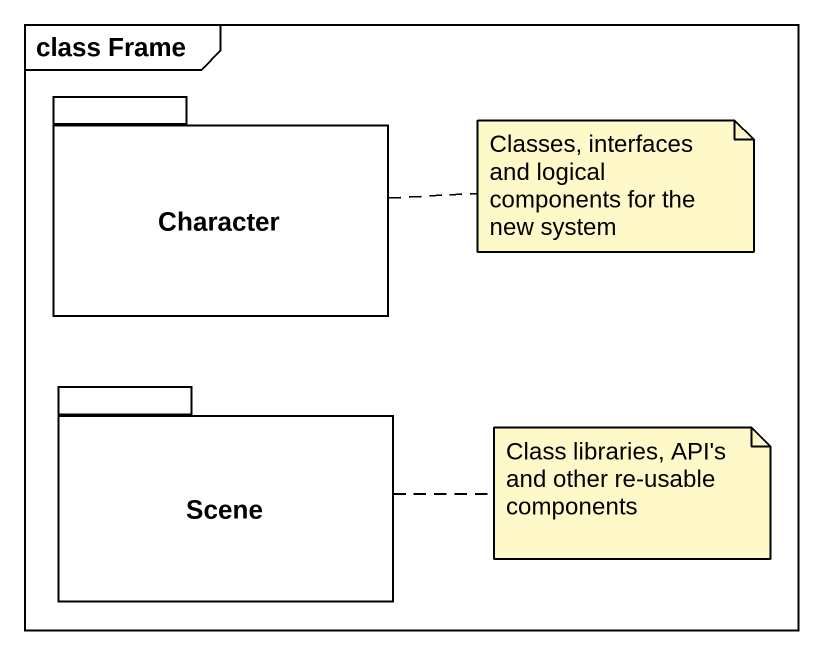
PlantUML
@startuml
mainframe class Frame
package Character {
}
package Scene {
}
note right of Character : Classes, interfaces and logical components for the new system
note right of Scene : Class libraries, API's and other re-usable components
@enduml
